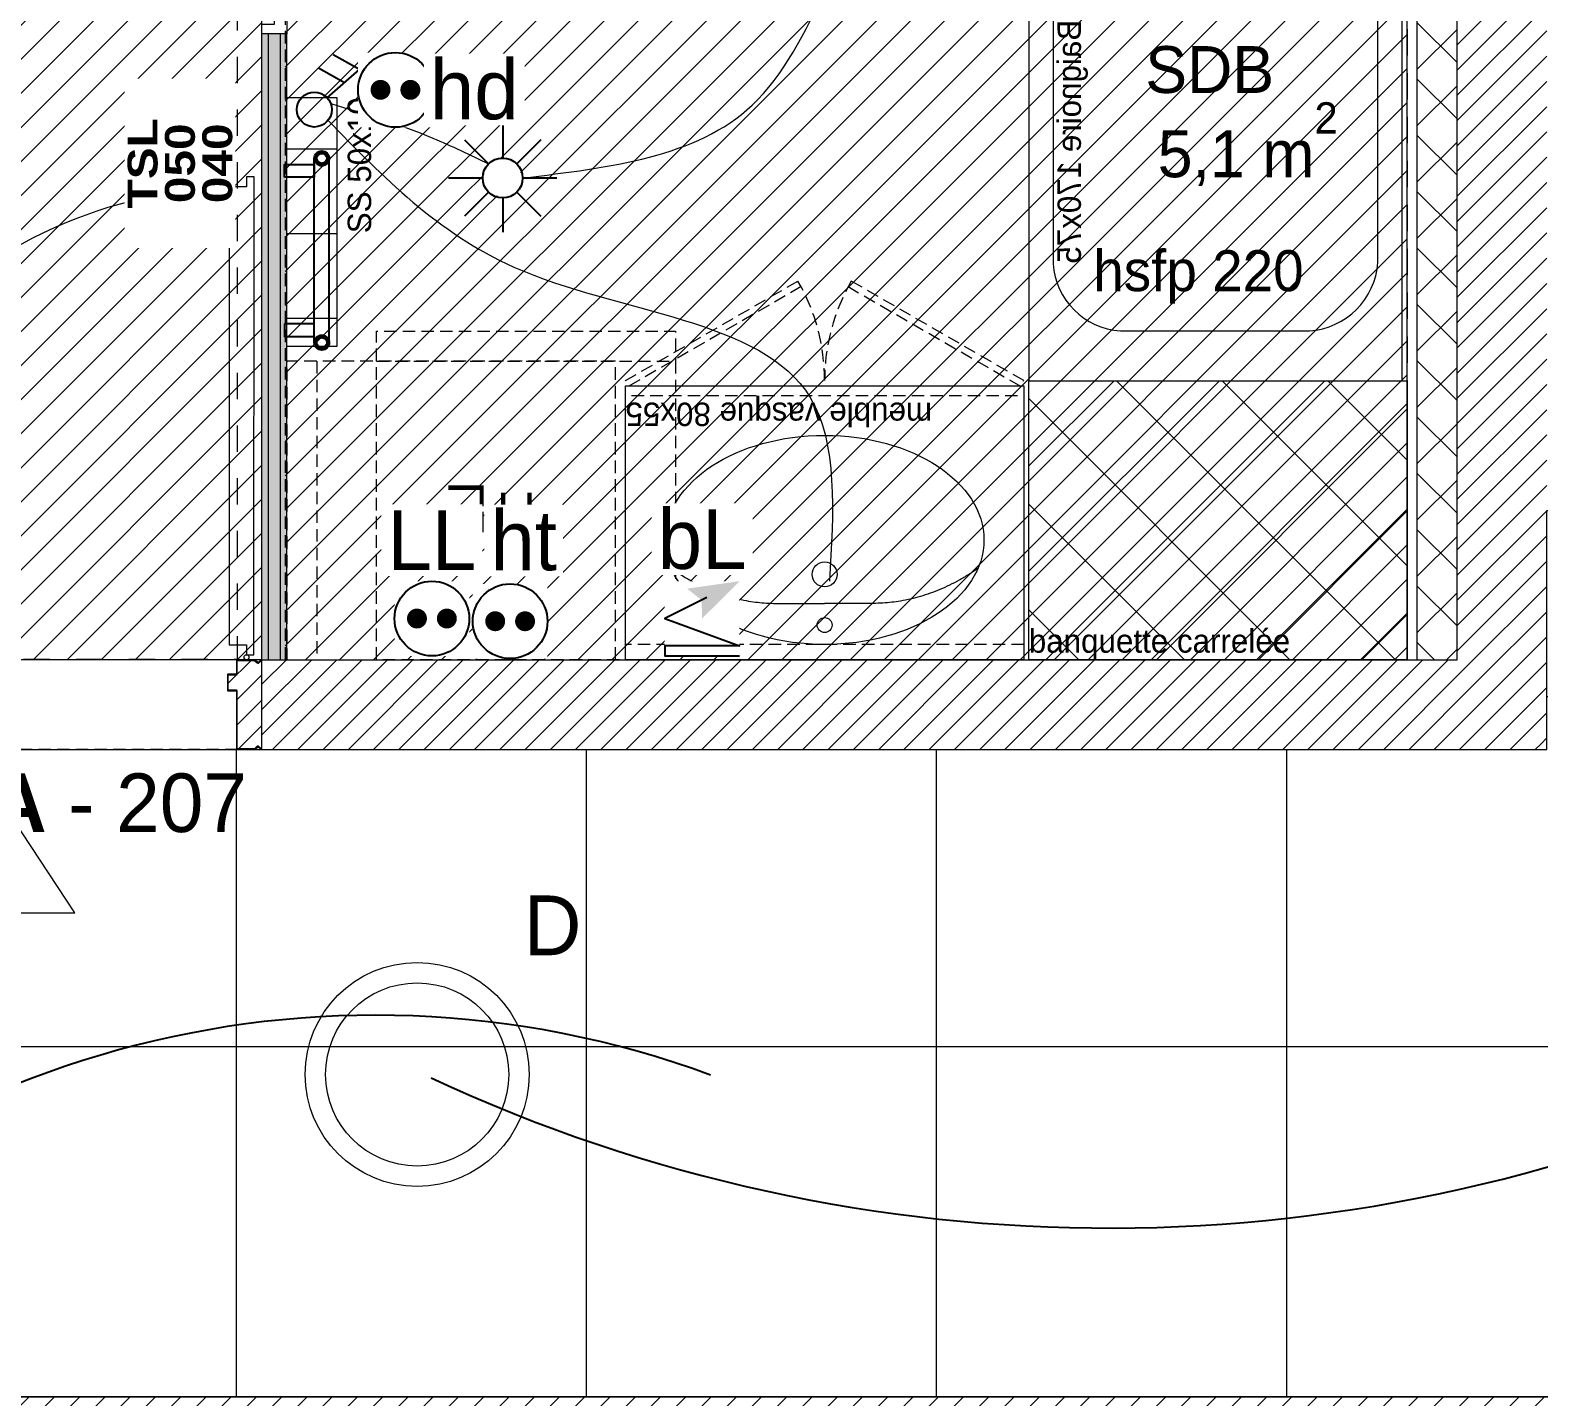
# Model space of a CAD drawing. Header units: centimetres. Extents: x 2738 to 7810, y 2495 to 5758.
# Drawn here: x 4355.4 to 4658.4, y 4152.4 to 4426.8 of the extents above; entities that cross this region are included whole.
import ezdxf

# ---------------------------------------------------------------- set-up
doc = ezdxf.new("R2010")
doc.units = ezdxf.units.CM
doc.header["$LTSCALE"] = 12.7
for name, pattern in [('Style de ligne -11', [0.694444, 0.41656, -0.277884]), ('Style de ligne -13', [0.295276, 0.19685, -0.098425]), ('Style de ligne -19', [0.333333, 0.111111, -0.222222]), ('VW-01', [0.83312, 0.41656, -0.41656])]:
    doc.linetypes.add(name, pattern=pattern)
for name, color, linetype, lineweight in [('B aménagement intérieur', 7, 'Continuous', 5), ('B BATI-équipement-sanitaires', 7, 'Continuous', 5), ('B Faux plafonds', 7, 'Continuous', 5), ('B GÈnÈral', 7, 'Continuous', 5), ('B Général', 7, 'Continuous', 5), ('C ANNOTATIONS-prestations', 7, 'Continuous', 5), ('C ANNOTATIONS-prestations-1', 7, 'Continuous', 5), ('C ANNOTATIONS-texte', 7, 'Continuous', 5), ('C ANNOTATIONS-texte surfaces', 7, 'Continuous', 5), ('F REMPLISSAGE-vert clair', 7, 'Continuous', 13), ('F REMPLISSAGE-vert clair-1', 7, 'Continuous', 5), ('F REMPLISSAGE-vert foncÈ', 7, 'Continuous', 5), ('F REMPLISSAGE-vert foncé', 7, 'Continuous', 13), ('prlm-ELEC-CFO', 1, 'Continuous', 25)]:
    doc.layers.add(name, color=color, linetype=linetype, lineweight=lineweight)
doc.layers.add('B faience', color=7, linetype='Style de ligne -11', lineweight=13, true_color=0x0040ff)
doc.layers.add('prlm-CHAUFF-CONV', color=20, linetype='Continuous')
doc.styles.add('Eurostile', font='')
doc.styles.add('Eurostile (bold)', font='')
doc.styles.add('prlm-chauff-rad', font='ariblk.ttf', dxfattribs={"height": 12})
doc.styles.add('prlm-elec-cfo', font='comic.ttf', dxfattribs={"height": 12})
doc.styles.get('Eurostile').set_extended_font_data('Eurostile')
doc.styles.get('Eurostile (bold)').set_extended_font_data('Eurostile', bold=True)
pattern_1 = [(45, (0, 0), (2.4253472, -2.6458333), [])]
pattern_2 = [(45, (4270.1466, 4863.8615), (-3.527778, 3.30729), [])]

# ---------------------------------------------------------------- blocks, each defined once
blk = doc.blocks.new('xi.SPOT')
at = {"color": 0, "lineweight": 5}
blk.add_wipeout([(-4, 0), (-2.83, -2.83), (0, -4), (2.83, -2.83), (4, 0), (2.83, 2.83), (0, 4), (-2.83, 2.83)], dxfattribs=at).dxf.layer = 'prlm-ELEC-CFO'
at = {"layer": 'prlm-ELEC-CFO', "color": 0, "linetype": 'ByBlock', "lineweight": -2, "flags": 128}
for points in [[(0, 10.88), (0, 4)], [(-7.69, 7.69), (-2.83, 2.83)], [(7.69, 7.69), (2.83, 2.83)], [(-10.88, 0), (-4, 0)], [(4, 0), (10.88, 0)], [(-2.83, -2.83), (-7.69, -7.69)], [(2.83, -2.83), (7.69, -7.69)], [(0, -4), (0, -10.88)]]:
    blk.add_lwpolyline(points, dxfattribs=at)
at = {"layer": 'prlm-ELEC-CFO', "color": 0, "linetype": 'ByBlock', "lineweight": -2}
blk.add_circle((0, 0), 4, dxfattribs=at)
blk = doc.blocks.new('xi.BL')
at = {"color": 0, "lineweight": 5}
blk.add_wipeout([(-7.5, -7.5), (7.5, -7.5), (7.5, 7.5), (-7.5, 7.5)], dxfattribs=at).dxf.layer = 'prlm-ELEC-CFO'
at = {"layer": 'prlm-ELEC-CFO', "lineweight": 5}
blk.add_hatch(color=0, dxfattribs=at).paths.add_polyline_path([(-3, 6), (-0.1, 3.7), (0, 0), (7.5, 7.5)])
at = {"layer": 'prlm-ELEC-CFO', "color": 0}
blk.add_lwpolyline([(0.95, 4.23), (-7.5, 0), (7.5, -5.5), (-7.5, -5.5), (-7.5, -7.5), (7.5, -7.5)], dxfattribs=at)
blk = doc.blocks.new('xi.DA')
at = {"layer": 'prlm-ELEC-CFO', "color": 0}
for points in [[(0.61, -1.67), (7.04, 4.05), (1.81, 7.01)], [(4.05, 1.39), (-1.17, 4.34)]]:
    blk.add_lwpolyline(points, dxfattribs=at)
blk.add_circle((-2, -4), 3.5, dxfattribs=at)
blk = doc.blocks.new('xi.PCHD')
at = {"color": 0, "lineweight": 5}
blk.add_wipeout([(-7.5, -7.5), (7.5, -7.5), (7.5, 7.5), (-7.5, 7.5)], dxfattribs=at).dxf.layer = 'prlm-ELEC-CFO'
at = {"layer": 'prlm-ELEC-CFO', "color": 0, "linetype": 'ByBlock', "lineweight": 5, "const_width": 2}
for points in [[(-4, 0, 1), (-2, 0, 1)], [(2, 0, 1), (4, 0, 1)]]:
    blk.add_lwpolyline(points, format="xyb", close=True, dxfattribs=at)
at = {"layer": 'prlm-ELEC-CFO', "color": 0, "linetype": 'ByBlock', "lineweight": -2}
blk.add_circle((0, 0), 7.5, dxfattribs=at)
blk = doc.blocks.new('xi.PCHT')
at = {"color": 0, "lineweight": 5}
blk.add_wipeout([(-7.5, -7.5), (7.5, -7.5), (7.5, 7.5), (-7.5, 7.5)], dxfattribs=at).dxf.layer = 'prlm-ELEC-CFO'
at = {"layer": 'prlm-ELEC-CFO', "color": 0, "linetype": 'ByBlock', "lineweight": 5, "const_width": 2}
for points in [[(-4, 0, 1), (-2, 0, 1)], [(2, 0, 1), (4, 0, 1)]]:
    blk.add_lwpolyline(points, format="xyb", close=True, dxfattribs=at)
at = {"layer": 'prlm-ELEC-CFO', "color": 0, "linetype": 'ByBlock', "lineweight": -2}
blk.add_circle((0, 0), 7.5, dxfattribs=at)
blk = doc.blocks.new('xi.LL')
at = {"color": 0, "lineweight": 5}
blk.add_wipeout([(-7.5, -7.5), (7.5, -7.5), (7.5, 7.5), (-7.5, 7.5)], dxfattribs=at).dxf.layer = 'prlm-ELEC-CFO'
at = {"layer": 'prlm-ELEC-CFO', "color": 0, "linetype": 'ByBlock', "lineweight": 5, "const_width": 2}
for points in [[(-4, 0, 1), (-2, 0, 1)], [(2, 0, 1), (4, 0, 1)]]:
    blk.add_lwpolyline(points, format="xyb", close=True, dxfattribs=at)
at = {"layer": 'prlm-ELEC-CFO', "color": 0, "linetype": 'ByBlock', "lineweight": -2}
blk.add_circle((0, 0), 7.5, dxfattribs=at)
blk = doc.blocks.new('xi.tsl-050-040')
at = {"layer": 'prlm-CHAUFF-CONV'}
h = blk.add_hatch(color=0, dxfattribs=at)
h.paths.add_polyline_path([(-20, 7.5, 1), (-17, 7.5, 1)])
h.paths.add_polyline_path([(-17.5, 7.5, -1), (-19.5, 7.5, -1)], flags=16)
at = {"layer": 'prlm-CHAUFF-CONV', "linetype": 'ByBlock', "lineweight": -2}
h = blk.add_hatch(color=0, dxfattribs=at)
edge = h.paths.add_edge_path()
edge.add_arc((18.5, 7.5), 1.5, 0, 360)
edge = h.paths.add_edge_path(flags=17)
edge.add_arc((18.5, 7.5), 1, 0, 360)
at = {"layer": 'prlm-CHAUFF-CONV', "color": 0, "linetype": 'ByBlock', "lineweight": -2, "flags": 128}
for points in [[(18.5, 9), (-18.5, 9)], [(18.5, 6), (-18.5, 6)]]:
    blk.add_lwpolyline(points, dxfattribs=at)
at = {"layer": 'prlm-CHAUFF-CONV', "color": 0, "linetype": 'ByBlock', "lineweight": -2}
for points in [[(-14.73, 0), (-17.27, 0), (-17.27, 6), (-14.73, 6)], [(14.73, 0), (17.27, 0), (17.27, 6), (14.73, 6)]]:
    blk.add_lwpolyline(points, close=True, dxfattribs=at)
for centre, radius in [((-18.5, 7.5), 1.5), ((-18.5, 7.5), 1), ((18.5, 7.5), 1.5), ((18.5, 7.5), 1)]:
    blk.add_circle(centre, radius, dxfattribs=at)
blk = doc.blocks.new('xi.lumD')
at = {"layer": 'prlm-ELEC-CFO', "color": 0, "linetype": 'ByBlock', "lineweight": 13}
for radius in [22.49, 18.39]:
    blk.add_circle((0, 0), radius, dxfattribs=at)
blk = doc.blocks.new('Groupe-2-1')
at = {"layer": 'B Général', "color": 7, "linetype": 'Continuous', "lineweight": 5}
for centre, major_axis, ratio in [((0, -24.07), (32, 0), 0.65625), ((0, -6.97), (1.5, 0), 1), ((0, -17.15), (2.5, 0), 1)]:
    blk.add_ellipse(centre, major_axis=major_axis, ratio=ratio, dxfattribs=at)
for points in [[(-30.82, -18.37), (-20.7, -11.37), (-9.74, -11.32), (-4.71, -11.3), (0, -11.3)], [(30.82, -18.37), (20.7, -11.37), (9.74, -11.32), (4.71, -11.3), (0, -11.3)]]:
    blk.add_open_spline(points, degree=2, knots=[0, 0, 0, 1, 1, 2, 2, 2], dxfattribs=at)
blk.add_open_spline([(-30.45, -17.59), (-30.5, -17.61), (-30.55, -17.64)], degree=2, dxfattribs=at)
blk = doc.blocks.new('meuble vasque 80x60')
at = {"layer": 'B BATI-équipement-sanitaires', "color": 7, "linetype": 'Style de ligne -13', "lineweight": 5, "flags": 128}
for points in [[(-40, -3.07), (40, -3.07), (40, -53.07), (-40, -53.07)], [(-40, -56.07), (-5.36, -76.07), (-4.71, -74.94), (-39.35, -54.94)], [(40, -56.07), (5.36, -76.07), (4.71, -74.94), (39.35, -54.94)]]:
    blk.add_lwpolyline(points, close=True, dxfattribs=at)
at = {"layer": 'B BATI-équipement-sanitaires', "color": 7, "linetype": 'Style de ligne -13', "lineweight": 5}
for centre, start, end in [((-40, -56.07), 330, 0), ((40, -56.07), 180, 210)]:
    blk.add_arc(centre, 40, start, end, dxfattribs=at)
at = {"layer": 'B Général', "lineweight": 5, "flags": 128}
blk.add_lwpolyline([(-40, 0), (40, 0), (40, -55), (-40, -55)], close=True, dxfattribs=at)
at = {"layer": 'B Général', "color": 7}
blk.add_blockref('Groupe-2-1', (0, 0), dxfattribs=at)
at = {"layer": 'C ANNOTATIONS-prestations', "insert": (40, -53.07), "char_height": 4.706, "width": 80, "attachment_point": 9, "line_spacing_factor": 0.894142, "style": 'Eurostile'}
blk.add_mtext('meuble vasque 80x55', dxfattribs=at)
blk = doc.blocks.new('Lave Linge')
at = {"layer": 'B Général', "color": 7, "linetype": 'Style de ligne -13', "lineweight": 5, "flags": 128}
blk.add_lwpolyline([(-29.47, 30), (-29.47, 36), (30.53, 36), (30.53, 30)], dxfattribs=at)
blk.add_lwpolyline([(-29.47, 30), (30.53, 30), (30.53, -30), (-29.47, -30)], close=True, dxfattribs=at)
at = {"layer": 'B Général', "color": 7, "insert": (0, 0), "char_height": 7.059, "attachment_point": 5, "line_spacing_factor": 0.894142, "style": 'Eurostile'}
blk.add_mtext('LL', dxfattribs=at)
blk = doc.blocks.new('Sèche-serviette')
at = {"layer": 'B GÈnÈral', "linetype": 'Continuous', "lineweight": 5, "true_color": 0x444444}
h = blk.add_hatch(dxfattribs=at)
h.set_pattern_fill('H_BARDAGE V 150', color=250, style=0, pattern_type=2)
h.set_pattern_definition([(90, (0, 3.493), (17, 0), [])])
h.paths.add_polyline_path([(-25, 8.4925), (25, 8.4925), (25, -1.5075), (-25, -1.5075)])
at = {"layer": 'B Général', "color": 7, "linetype": 'Continuous', "lineweight": 5, "flags": 128}
blk.add_lwpolyline([(-25, 8.4925), (25, 8.4925), (25, -1.5075), (-25, -1.5075)], close=True, dxfattribs=at)
at = {"layer": 'C ANNOTATIONS-prestations', "insert": (25, -8.4925), "char_height": 4.706, "width": 50, "attachment_point": 9, "line_spacing_factor": 0.894142, "style": 'Eurostile'}
blk.add_mtext('SS 50x10', dxfattribs=at)
blk = doc.blocks.new('Groupe-4-1')
at = {"layer": 'B Général', "color": 252, "linetype": 'Style de ligne -19', "lineweight": 5, "true_color": 0x989898}
for p, q in [((-29.11, -35.61), (-29.11, -22.61)), ((-22.61, -29.11), (-35.61, -29.11))]:
    blk.add_line(p, q, dxfattribs=at)
at = {"layer": 'B Général', "color": 252, "linetype": 'Style de ligne -19', "lineweight": 5, "true_color": 0x989898, "flags": 128}
for points in [[(-40, -40), (-40, 40), (40, 40), (40, -40)], [(-38, -38), (-38, 38), (38, 38), (38, -38)]]:
    blk.add_lwpolyline(points, close=True, dxfattribs=at)
at = {"layer": 'B Général', "color": 252, "linetype": 'Style de ligne -19', "lineweight": 5, "true_color": 0x989898}
for radius in [4, 3]:
    blk.add_circle((-29.11, -29.11), radius, dxfattribs=at)
blk = doc.blocks.new('Douche pointillée')
at = {"layer": 'B Général', "color": 252, "true_color": 0x989898}
blk.add_blockref('Groupe-4-1', (0, 0), dxfattribs=at)
blk = doc.blocks.new('Baignoire 75_170')
at = {"layer": 'B faience', "lineweight": 18, "flags": 128}
blk.add_lwpolyline([(-85, 38.5), (-85, -37.5), (86, -37.5)], dxfattribs=at)
at = {"layer": 'B Général', "color": 7, "linetype": 'Continuous', "lineweight": 5, "flags": 128}
blk.add_lwpolyline([(-84, -36.5), (-84, 38.5), (86, 38.5), (86, -36.5)], close=True, dxfattribs=at)
blk.add_lwpolyline([(-74, -17.85), (-74, 19.85, -0.379059), (-60.25, 33.6), (62.5, 33.6, -0.377778), (76, 20.1), (76, -17.85, -0.374545), (62.25, -31.6), (-60.5, -31.6, -0.392593), (-74, -18.1)], format="xyb", close=True, dxfattribs=at)
at = {"layer": 'B Général', "color": 7, "linetype": 'Continuous', "lineweight": 5}
blk.add_circle((-61.7, 1), 2.5, dxfattribs=at)
at = {"layer": 'B Général', "color": 8, "true_color": 0x767676}
blk.add_blockref('Douche pointillée', (-44, 3.5), dxfattribs=at)
at = {"layer": 'C ANNOTATIONS-prestations', "insert": (62.5, 26.61), "char_height": 4.706, "width": 80, "attachment_point": 9, "line_spacing_factor": 0.894142, "style": 'Eurostile'}
blk.add_mtext('Baignoire 170x75', dxfattribs=at)

msp = doc.modelspace()

# ---------------------------------------------------------------- hatches: boundary and pattern name
at = {"layer": 'B Faux plafonds', "linetype": 'Continuous', "lineweight": 5, "true_color": 0xaaaaaa}
h = msp.add_hatch(dxfattribs=at)
h.set_pattern_fill('F_P__SOFFITE', color=253, style=0, pattern_type=2)
h.set_pattern_definition(pattern_2)
h.paths.add_polyline_path([(4208, 4475.44), (4208, 4390.44), (4273, 4390.44), (4273, 4300.44), (4401.96, 4300.44), (4401.96, 4628.44), (4208, 4628.44), (4208, 4510.43), (4277, 4510.43), (4277, 4475.44)])
h = msp.add_hatch(dxfattribs=at)
h.set_pattern_fill('F_P__SOFFITE', color=253, style=0, pattern_type=2)
h.set_pattern_definition(pattern_2)
h.paths.add_polyline_path([(4406.65, 4625.44), (4406.65, 4300.39), (4631.96, 4300.39), (4631.96, 4527.44), (4543.96, 4527.44), (4543.96, 4625.44)])
at = {"layer": 'B GÈnÈral', "linetype": 'Continuous', "lineweight": 5}
h = msp.add_hatch(dxfattribs=at)
h.set_pattern_fill('50_BETON', style=0, pattern_type=2)
h.set_pattern_definition(pattern_1)
h.paths.add_polyline_path([(4659.96, 4889.39), (4641.96, 4909.39), (4641.96, 4300.39), (4659.96, 4282.39)])
at = {"layer": 'B GÈnÈral', "linetype": 'Continuous', "lineweight": 5, "true_color": 0x808080}
h = msp.add_hatch(dxfattribs=at)
h.set_pattern_fill('02_ISOLANT', color=8, angle=90, style=0, pattern_type=2)
h.set_pattern_definition([(135, (0, 0), (-5.656854, -5.656854), []), (225, (0, 0), (-5.656854, 5.656854), [])])
h.paths.add_polyline_path([(4633.96, 4300.39), (4641.96, 4300.39), (4641.96, 4625.44), (4633.96, 4625.44)])
at = {"layer": 'B GÈnÈral', "linetype": 'Continuous', "lineweight": 5, "true_color": 0x7f7f7f}
h = msp.add_hatch(dxfattribs=at)
h.set_pattern_fill('FAIENCE 15X15', color=8, angle=45, style=0, pattern_type=2)
h.set_pattern_definition([(45, (4594.465, 4335.508), (11.288, -9.8784), []), (315, (4594.465, 4335.508), (10.3916, 10.8173), [])])
h.paths.add_polyline_path([(4555.95, 4356.44), (4631.96, 4356.44), (4631.96, 4300.39), (4555.95, 4300.39)])
at = {"layer": 'B GÈnÈral', "linetype": 'Continuous', "lineweight": 5}
h = msp.add_hatch(dxfattribs=at)
h.set_pattern_fill('50_BETON', style=0, pattern_type=2)
h.set_pattern_definition([(45, (4350.3647, 4291.389), (2.42535, -2.64583), [])])
edge = h.paths.add_edge_path()
edge.add_line((4401.96, 4282.44), (4401.3, 4283.02))
edge.add_line((4401.3, 4283.02), (4401.29, 4283.02))
edge.add_arc((4401.16, 4282.87), 0.2, 48.9909, 131.0091)
edge.add_line((4401.03, 4283.02), (4401.02, 4283.02))
edge.add_line((4401.02, 4283.02), (4400.46, 4282.53))
edge.add_line((4400.46, 4282.53), (4400.46, 4282.53))
edge.add_arc((4400.43, 4282.57), 0.05, 270, 311.0091, ccw=False)
edge.add_line((4400.43, 4282.52), (4400.43, 4282.52))
edge.add_line((4400.43, 4282.52), (4397.06, 4282.52))
edge.add_line((4397.06, 4282.52), (4397.06, 4282.52))
edge.add_arc((4397.06, 4282.56), 0.0435, 180, 270, ccw=False)
edge.add_line((4397.01, 4282.56), (4397.01, 4294.08))
edge.add_arc((4396.84, 4294.08), 0.174, 0, 90)
edge.add_line((4396.84, 4294.26), (4396.81, 4294.26))
edge.add_line((4396.81, 4294.26), (4395.26, 4294.26))
edge.add_line((4395.26, 4294.26), (4395.26, 4294.26))
edge.add_arc((4395.26, 4294.3), 0.0435, 180, 270, ccw=False)
edge.add_line((4395.21, 4294.3), (4395.21, 4297.35))
edge.add_arc((4395.26, 4297.35), 0.0435, 90, 180, ccw=False)
edge.add_line((4395.26, 4297.39), (4395.26, 4297.39))
edge.add_line((4395.26, 4297.39), (4396.81, 4297.39))
edge.add_line((4396.81, 4297.39), (4396.84, 4297.39))
edge.add_arc((4396.84, 4297.56), 0.174, 270, 360)
edge.add_line((4397.01, 4297.56), (4397.01, 4300.21))
edge.add_arc((4397.06, 4300.21), 0.0435, 90, 180, ccw=False)
edge.add_line((4397.06, 4300.26), (4397.06, 4300.26))
edge.add_line((4397.06, 4300.26), (4400.43, 4300.26))
edge.add_line((4400.43, 4300.26), (4400.43, 4300.26))
edge.add_arc((4400.43, 4300.21), 0.05, 48.9909, 90, ccw=False)
edge.add_line((4400.46, 4300.25), (4400.46, 4300.25))
edge.add_line((4400.46, 4300.25), (4401.02, 4299.76))
edge.add_line((4401.02, 4299.76), (4401.03, 4299.75))
edge.add_arc((4401.16, 4299.9), 0.2, 228.9909, 306.9033)
edge.add_line((4401.28, 4299.74), (4401.29, 4299.75))
edge.add_line((4401.29, 4299.75), (4401.8, 4300.2))
edge.add_line((4401.8, 4300.2), (4401.8, 4300.2))
edge.add_line((4401.8, 4300.2), (4401.96, 4300.34))
edge.add_line((4401.96, 4300.34), (4401.96, 4282.44))
h = msp.add_hatch(dxfattribs=at)
h.set_pattern_fill('50_BETON', style=0, pattern_type=2)
h.set_pattern_definition(pattern_1)
h.paths.add_polyline_path([(4659.96, 4282.39), (4641.96, 4300.39), (4401.96, 4300.39), (4401.96, 4282.39)])
h = msp.add_hatch(dxfattribs=at)
h.set_pattern_fill('50_BETON', style=0, pattern_type=2)
h.set_pattern_definition(pattern_1)
h.paths.add_polyline_path([(5431.35, 4152.39), (4337.44, 4152.39), (4355.44, 4134.39), (5431.35, 4134.39)])
at = {"layer": 'C ANNOTATIONS-prestations-1', "linetype": 'Continuous', "lineweight": 9, "true_color": 0x989898}
h = msp.add_hatch(dxfattribs=at)
h.set_pattern_fill('DALETTES TERRASSE 50X50', color=252, scale=1.406016, style=0, pattern_type=2)
h.set_pattern_definition([(0, (4678, 4152.39), (4e-15, -70.3008), []), (-90, (4678, 4152.39), (70.3008, 0), [])])
h.paths.add_polyline_path([(4337.44, 3228.48), (4207.44, 3228.48), (4207.44, 4282.39), (4659.96, 4282.39), (4659.96, 4330.39), (5019.96, 4330.39), (5019.96, 4687.89), (5150.07, 4687.89), (5150.04, 4282.39), (5611.96, 4282.39), (5611.96, 4152.39), (4337.44, 4152.39)])

# ---------------------------------------------------------------- linework, layer by layer
at = {"layer": 'B aménagement intérieur', "color": 7, "linetype": 'Style de ligne -13', "lineweight": 5, "flags": 128}
for points in [[(4208, 4475.44), (4208, 4390.44), (4273, 4390.44), (4273, 4300.44), (4401.96, 4300.44), (4401.96, 4628.44), (4208, 4628.44), (4208, 4510.43), (4277, 4510.43), (4277, 4475.44)], [(4406.65, 4625.44), (4406.65, 4300.39), (4631.96, 4300.39), (4631.96, 4527.44), (4543.96, 4527.44), (4543.96, 4625.44)]]:
    msp.add_lwpolyline(points, close=True, dxfattribs=at)
at = {"layer": 'B GÈnÈral', "color": 9, "linetype": 'Continuous', "true_color": 0xc0dcc0}
msp.add_solid([(4406.96, 4300.39), (4401.96, 4300.39), (4406.96, 4426.07), (4401.96, 4426.07)], dxfattribs=at)
at = {"layer": 'B Général', "color": 7, "linetype": 'Continuous', "lineweight": 5}
for p, q in [((4631.96, 4300.39), (4631.96, 4625.44)), ((4633.96, 4300.39), (4633.96, 4625.44)), ((4641.96, 4300.39), (4641.96, 4625.44)), ((4641.96, 4300.39), (4641.96, 4625.44)), ((4401.96, 4300.39), (4631.96, 4300.39)), ((4401.96, 4282.39), (4401.96, 4300.39)), ((4401.96, 4282.39), (4659.96, 4282.39)), ((4337.44, 4152.39), (5431.35, 4152.39))]:
    msp.add_line(p, q, dxfattribs=at)
at = {"layer": 'B Général', "color": 7, "linetype": 'Continuous', "lineweight": 13}
for p, q in [((4631.96, 4300.39), (4631.96, 4625.44)), ((4641.96, 4300.39), (4641.96, 4625.44))]:
    msp.add_line(p, q, dxfattribs=at)
at = {"layer": 'B Général', "color": 7, "linetype": 'Continuous', "lineweight": 18}
for p, q in [((4641.96, 4300.39), (4641.96, 4625.44)), ((4401.96, 4300.39), (4641.96, 4300.39)), ((4401.96, 4282.39), (4659.96, 4282.39)), ((4337.44, 4152.39), (5431.35, 4152.39))]:
    msp.add_line(p, q, dxfattribs=at)
at = {"layer": 'B Général', "color": 98, "linetype": 'Continuous', "lineweight": 13, "true_color": 0x004400}
for p, q in [((4406.96, 4426.07), (4401.96, 4426.07)), ((4401.96, 4300.39), (4401.96, 4426.07)), ((4406.96, 4300.39), (4406.96, 4426.07))]:
    msp.add_line(p, q, dxfattribs=at)
at = {"layer": 'B Général', "linetype": 'Style de ligne -13', "lineweight": 5}
for p, q in [((4397.06, 4300.39), (4303.66, 4300.39)), ((4397.06, 4282.39), (4303.66, 4282.39))]:
    msp.add_line(p, q, dxfattribs=at)
at = {"layer": 'B Général', "color": 154, "linetype": 'VW-01', "lineweight": 5, "true_color": 0x0053a6, "flags": 128}
msp.add_lwpolyline([(4277, 4485.44), (4277, 4520.44), (4397, 4520.44), (4397, 4300.44), (4277, 4300.44), (4277, 4475.44)], dxfattribs=at)
at = {"layer": 'B Général', "color": 7, "linetype": 'Continuous', "lineweight": 5, "flags": 128}
for points in [[(4401.96, 4426.07), (4401.96, 4428.07), (4404.46, 4428.07), (4404.46, 4431.07), (4406.96, 4431.07), (4406.96, 4426.07)], [(4395.36, 4303.39), (4398.86, 4303.39), (4398.86, 4301.39), (4400.36, 4301.39), (4400.38, 4397.39), (4398.88, 4397.39), (4398.88, 4395.39), (4395.38, 4395.39)], [(4555.95, 4356.44), (4631.96, 4356.44), (4631.96, 4300.39), (4555.95, 4300.39)]]:
    msp.add_lwpolyline(points, close=True, dxfattribs=at)
at = {"layer": 'B Général', "linetype": 'Continuous', "lineweight": 5, "flags": 128}
msp.add_lwpolyline([(4396.86, 4300.21), (4396.86, 4297.56, -0.414214), (4396.82, 4297.52), (4396.81, 4297.52), (4395.26, 4297.52), (4395.24, 4297.52, 0.414214), (4395.06, 4297.35), (4395.06, 4294.3, 0.414214), (4395.24, 4294.13), (4395.26, 4294.13), (4396.81, 4294.13), (4396.82, 4294.13, -0.414214), (4396.86, 4294.08), (4396.86, 4282.56, 0.414214), (4397.04, 4282.39), (4397.06, 4282.39), (4400.43, 4282.39), (4400.43, 4282.39, 0.18087), (4400.57, 4282.44), (4400.57, 4282.44), (4401.12, 4282.92), (4401.13, 4282.93, -0.373975), (4401.19, 4282.93), (4401.19, 4282.92), (4401.86, 4282.35), (4401.96, 4282.44), (4401.3, 4283.02), (4401.29, 4283.02, 0.373975), (4401.03, 4283.02), (4401.02, 4283.02), (4400.46, 4282.53), (4400.46, 4282.53, -0.18087), (4400.43, 4282.52), (4400.43, 4282.52), (4397.06, 4282.52), (4397.06, 4282.52, -0.414214), (4397.01, 4282.56), (4397.01, 4294.08, 0.414214), (4396.84, 4294.26), (4396.81, 4294.26), (4395.26, 4294.26), (4395.26, 4294.26, -0.414214), (4395.21, 4294.3), (4395.21, 4297.35, -0.414214), (4395.26, 4297.39), (4395.26, 4297.39), (4396.81, 4297.39), (4396.84, 4297.39, 0.414214), (4397.01, 4297.56), (4397.01, 4300.21, -0.414214), (4397.06, 4300.26), (4397.06, 4300.26), (4400.43, 4300.26), (4400.43, 4300.26, -0.18087), (4400.46, 4300.25), (4400.46, 4300.25), (4401.02, 4299.76), (4401.03, 4299.75, 0.353689), (4401.28, 4299.74), (4401.29, 4299.75), (4401.8, 4300.2), (4401.8, 4300.2), (4401.96, 4300.34), (4401.86, 4300.43), (4401.24, 4299.9, -0.385556), (4401.13, 4299.85), (4401.12, 4299.85), (4400.57, 4300.34), (4400.57, 4300.34, 0.18087), (4400.43, 4300.39), (4400.43, 4300.39), (4397.06, 4300.39), (4397.04, 4300.39, 0.414214)], format="xyb", close=True, dxfattribs=at)
at = {"layer": 'B Général', "color": 250, "linetype": 'Continuous', "lineweight": 5, "true_color": 0x444444, "flags": 128}
msp.add_lwpolyline([(4350.36, 4270.89), (4336.36, 4249.54), (4364.36, 4249.54)], close=True, dxfattribs=at)
at = {"layer": 'B Général', "linetype": 'Continuous', "lineweight": 5}
msp.add_circle((4398.86, 4300.89), 0.5, dxfattribs=at)
at = {"layer": 'B Général', "color": 7, "linetype": 'Continuous', "lineweight": 5}
msp.add_arc((4398.86, 4300.89), 94.5, 90, 181.2323, dxfattribs=at)
at = {"layer": 'C ANNOTATIONS-prestations', "color": 7, "linetype": 'Continuous', "lineweight": 5, "flags": 128}
msp.add_lwpolyline([(4337.44, 3228.48), (4207.44, 3228.48), (4207.44, 4282.39), (4659.96, 4282.39), (4659.96, 4330.39), (5019.96, 4330.39), (5019.96, 4687.89), (5150.07, 4687.89), (5150.04, 4282.39), (5611.96, 4282.39), (5611.96, 4152.39), (4337.44, 4152.39)], close=True, dxfattribs=at)
at = {"layer": 'F REMPLISSAGE-vert clair'}
for p, q in [((4403.26, 4300.39), (4403.26, 4426.07)), ((4405.66, 4300.39), (4405.66, 4426.07))]:
    msp.add_line(p, q, dxfattribs=at)
at = {"layer": 'F REMPLISSAGE-vert clair-1', "color": 9, "linetype": 'Continuous', "true_color": 0xc0dcc0}
msp.add_solid([(4403.26, 4300.39), (4405.66, 4300.39), (4403.26, 4426.07), (4405.66, 4426.07)], dxfattribs=at)
at = {"layer": 'F REMPLISSAGE-vert foncÈ', "color": 54, "linetype": 'Continuous', "true_color": 0x99aa00}
for points in [[(4401.96, 4300.39), (4403.26, 4300.39), (4401.96, 4426.07), (4403.26, 4426.07)], [(4405.66, 4300.39), (4406.96, 4300.39), (4405.66, 4426.07), (4406.96, 4426.07)]]:
    msp.add_solid(points, dxfattribs=at)
at = {"layer": 'F REMPLISSAGE-vert foncé', "color": 98, "linetype": 'Continuous', "lineweight": 13, "true_color": 0x004400}
for p, q in [((4401.96, 4300.39), (4401.96, 4426.07)), ((4406.96, 4300.39), (4406.96, 4426.07))]:
    msp.add_line(p, q, dxfattribs=at)
at = {"layer": 'F REMPLISSAGE-vert foncé'}
for p, q in [((4403.26, 4300.39), (4403.26, 4426.07)), ((4405.66, 4300.39), (4405.66, 4426.07))]:
    msp.add_line(p, q, dxfattribs=at)
at = {"layer": 'prlm-ELEC-CFO'}
for centre, radius, start, end in [((4424.77, 4034.63), 194.37, 69.7446, 141.0511), ((4572.07, 4508.7), 322.44, 245.0254, 295.2674)]:
    msp.add_arc(centre, radius, start, end, dxfattribs=at)
at = {"layer": 'prlm-ELEC-CFO', "lineweight": 13}
msp.add_spline([(4334.16, 4412.78), (4360.76, 4472.58), (4309.98, 4567.18)], degree=3, dxfattribs=at)

# ---------------------------------------------------------------- block references
at = {"layer": 'B BATI-équipement-sanitaires', "color": 7, "rotation": 90}
msp.add_blockref('Sèche-serviette', (4415.46, 4388.34), dxfattribs=at)
at = {"layer": 'B Général', "color": 7, "xscale": -1, "rotation": 90}
for name, p in [('Baignoire 75_170', (4594.45, 4442.44)), ('Lave Linge', (4442.95, 4330.92))]:
    msp.add_blockref(name, p, dxfattribs=at)
at = {"layer": 'B Général', "color": 7}
for name, p, rotation in [('meuble vasque 80x60', (4514.95, 4300.39), 180), ('Lave Linge', (4454.46, 4330.39), 359.999999999832)]:
    msp.add_blockref(name, p, dxfattribs=dict(at, rotation=rotation))
at = {"layer": 'prlm-CHAUFF-CONV', "rotation": 270}
msp.add_blockref('xi.tsl-050-040', (4406.48, 4382.59), dxfattribs=at)
at = {"layer": 'prlm-ELEC-CFO'}
msp.add_blockref('xi.DA', (4414.48, 4414.89), dxfattribs=at)
at = {"layer": 'prlm-ELEC-CFO', "rotation": 90}
msp.add_blockref('xi.lumD', (4433.13, 4217.11), dxfattribs=at)

# ---------------------------------------------------------------- texts
at = {"layer": 'C ANNOTATIONS-prestations', "attachment_point": 7, "line_spacing_factor": 0.894142, "style": 'Eurostile'}
for s, insert, char_height, width in [('hsfp 220', (4568.89, 4371.93), 8.236, 58.8759), ('banquette carrelée', (4555.95, 4300.39), 4.706, 71.7614)]:
    msp.add_mtext(s, dxfattribs=dict(at, insert=insert, char_height=char_height, width=width))
at = {"layer": 'C ANNOTATIONS-texte', "insert": (4592.28, 4414.09), "char_height": 9.412, "attachment_point": 8, "line_spacing_factor": 0.894142, "style": 'Eurostile'}
msp.add_mtext('SDB', dxfattribs=at)
at = {"layer": 'C ANNOTATIONS-texte', "color": 7, "lineweight": 30, "insert": (4361.78, 4277.56), "char_height": 11.765, "width": 153.2642, "attachment_point": 2, "line_spacing_factor": 0.894142, "style": 'Eurostile (bold)'}
msp.add_mtext('T3 A{\\fEurostile|b0|i0|c0|p0; - 207}', dxfattribs=at)
at = {"layer": 'C ANNOTATIONS-texte surfaces', "insert": (4599.91, 4412.36), "char_height": 9.412, "attachment_point": 2, "line_spacing_factor": 0.894142, "style": 'Eurostile'}
msp.add_mtext('5,1 m{\\H0.6667x;\\S2^ ;}', dxfattribs=at)

# ---------------------------------------------------------------- next in the draw order: block references
at = {"layer": 'prlm-ELEC-CFO'}
for name, p in [('xi.SPOT', (4450.3, 4397.15)), ('xi.BL', (4490.35, 4308.67))]:
    msp.add_blockref(name, p, dxfattribs=at)

# ---------------------------------------------------------------- next in the draw order: texts
at = {"layer": 'prlm-CHAUFF-CONV', "lineweight": 20, "insert": (4385.53, 4400.1), "char_height": 6, "width": 32.8236, "attachment_point": 5, "rotation": 90, "line_spacing_factor": 0.75, "style": 'prlm-chauff-rad', "bg_fill": 3, "box_fill_scale": 1.1, "bg_fill_color": 256, "bg_fill_transparency": 0}
msp.add_mtext('TSL\\P050\\P040', dxfattribs=at)
at = {"layer": 'prlm-ELEC-CFO', "lineweight": 20, "insert": (4460.32, 4253.06), "char_height": 12, "attachment_point": 2, "line_spacing_factor": 0.8, "style": 'prlm-elec-cfo', "bg_fill": 3, "box_fill_scale": 0.95, "bg_fill_color": 256, "bg_fill_transparency": 0}
msp.add_mtext('D', dxfattribs=at)

# ---------------------------------------------------------------- next in the draw order: linework, layer by layer
at = {"layer": 'prlm-ELEC-CFO', "lineweight": 13}
for points in [[(4454.3, 4397.15), (4500.4, 4411.76), (4515.29, 4435.2)], [(4415.76, 4412.11), (4436.25, 4405.18), (4447.47, 4399.98)]]:
    msp.add_spline(points, degree=3, dxfattribs=at)

# ---------------------------------------------------------------- next in the draw order: texts
at = {"layer": 'prlm-ELEC-CFO', "lineweight": 20, "insert": (4490.35, 4324.55), "char_height": 12, "attachment_point": 5, "line_spacing_factor": 0.8, "style": 'prlm-elec-cfo', "bg_fill": 3, "box_fill_scale": 1.1, "bg_fill_color": 256, "bg_fill_transparency": 0}
msp.add_mtext('bL', dxfattribs=at)

# ---------------------------------------------------------------- next in the draw order: linework, layer by layer
at = {"layer": 'prlm-ELEC-CFO', "lineweight": 13}
msp.add_spline([(4415.23, 4408.72), (4452.54, 4379.27), (4512.06, 4353.06), (4515.94, 4316.17)], degree=3, dxfattribs=at)

# ---------------------------------------------------------------- next in the draw order: block references
at = {"layer": 'prlm-ELEC-CFO'}
for name, p in [('xi.PCHD', (4428.77, 4414.85)), ('xi.PCHT', (4451.8, 4308.13))]:
    msp.add_blockref(name, p, dxfattribs=at)

# ---------------------------------------------------------------- next in the draw order: texts
at = {"layer": 'prlm-ELEC-CFO', "lineweight": 20, "insert": (4454.51, 4324.29), "char_height": 12, "attachment_point": 5, "line_spacing_factor": 0.8, "style": 'prlm-elec-cfo', "bg_fill": 3, "box_fill_scale": 1.1, "bg_fill_color": 256, "bg_fill_transparency": 0}
msp.add_mtext('ht', dxfattribs=at)

# ---------------------------------------------------------------- next in the draw order: block references
at = {"layer": 'prlm-ELEC-CFO'}
msp.add_blockref('xi.LL', (4436.09, 4308.67), dxfattribs=at)

# ---------------------------------------------------------------- next in the draw order: texts
at = {"layer": 'prlm-ELEC-CFO', "lineweight": 20, "insert": (4444.6, 4414.85), "char_height": 12, "attachment_point": 5, "line_spacing_factor": 0.8, "style": 'prlm-elec-cfo', "bg_fill": 3, "box_fill_scale": 1.1, "bg_fill_color": 256, "bg_fill_transparency": 0}
msp.add_mtext('hd', dxfattribs=at)

# ---------------------------------------------------------------- next in the draw order: texts
at = {"layer": 'prlm-ELEC-CFO', "lineweight": 20, "insert": (4436.09, 4324.42), "char_height": 12, "attachment_point": 5, "line_spacing_factor": 0.8, "style": 'prlm-elec-cfo', "bg_fill": 3, "box_fill_scale": 1.1, "bg_fill_color": 256, "bg_fill_transparency": 0}
msp.add_mtext('LL', dxfattribs=at)

doc.saveas('drawing.dxf')
